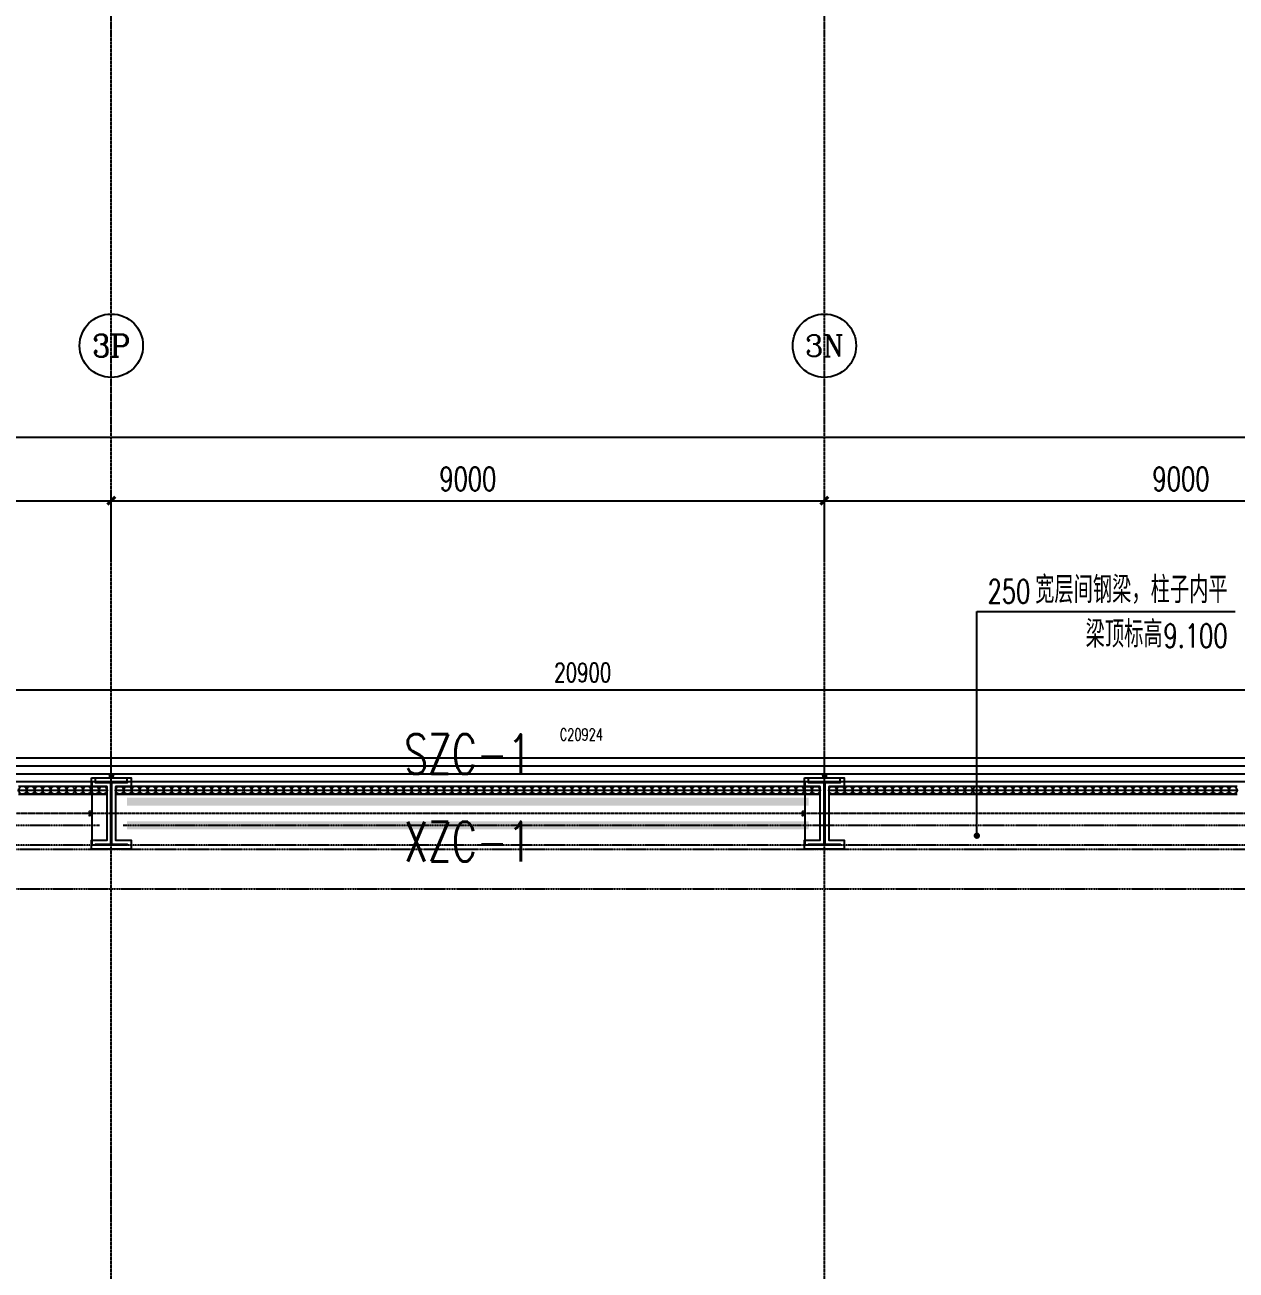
# Model space of a CAD drawing. Extents: x -954573 to 446329, y 489853 to 1226784.
# Drawn here: x -246945 to -231658, y 614957 to 630673 of the extents above; entities that cross this region are included whole.
import ezdxf
from ezdxf.enums import TextEntityAlignment as Align

# ---------------------------------------------------------------- set-up
doc = ezdxf.new("R2010")
doc.units = 0
doc.header["$LTSCALE"] = 10
doc.header["$MEASUREMENT"] = 0
for name, pattern in [('10平面$0$CENTER', [2, 1.25, -0.25, 0.25, -0.25]), ('10平面$0$DOTE', [2.42, 2, -0.2, 0.02, -0.2]), ('10平面$1$DASH', [0.35, 0.25, -0.1])]:
    doc.linetypes.add(name, pattern=pattern)
doc.layers.get('Defpoints').update_dxf_attribs({"color": 210})
for name, color, linetype in [('10平面$0$A-AXIS-D', 8, 'Continuous'), ('10平面$0$A-AXIS-DOTE', 8, '10平面$0$DOTE'), ('10平面$0$A-AXIS-DP', 8, 'Continuous'), ('10平面$0$A-AXIS-SYMB', 8, 'Continuous'), ('10平面$0$A-HATCH-2', 8, 'Continuous'), ('10平面$0$A-HRAIL', 8, 'Continuous'), ('10平面$0$A-SFCE', 8, 'Continuous'), ('10平面$0$A-WINDOW', 8, 'Continuous'), ('10平面$0$AS-COLN', 8, 'Continuous'), ('10平面$0$AS-WALL', 8, 'Continuous'), ('10平面$0$DIM_SYMB', 8, 'Continuous'), ('10平面$0$PUB_TEXT', 8, 'Continuous'), ('10平面$0$建-窗', 8, 'Continuous'), ('10平面$0$建-门窗编号', 8, 'Continuous'), ('A-LIN-V', 9, 'Continuous')]:
    doc.layers.add(name, color=color, linetype=linetype)
doc.layers.add('10平面$0$THIN', color=7, linetype='Continuous', lineweight=0)
doc.layers.add('10平面$0$柱间支撑', color=6, linetype='10平面$0$CENTER', lineweight=0)
doc.styles.add('10平面$0$_TCH_AXIS', font='COMPLEX', dxfattribs={"bigfont": 'GBCBIG'})
doc.styles.add('10平面$0$_TCH_DIM', font='SIMPLEX', dxfattribs={"bigfont": 'GBCBIG'})
doc.styles.add('10平面$0$_TCH_DIM_T3', font='SIMPLEX', dxfattribs={"width": 0.705882, "bigfont": 'GBCBIG'})
doc.styles.add('10平面$0$A-WIN-LABEL', font='SIMPLEX', dxfattribs={"bigfont": 'GBCBIG'})
doc.styles.add('10平面$0$TSSD_Rein', font='tj-romans1.shx', dxfattribs={"width": 0.7, "bigfont": 'tj-hztxt.shx'})
doc.dimstyles.new('10平面$0$_TCH_ARCH&&10', dxfattribs={"dimtxt": 29.75, "dimasz": 10, "dimexe": 10, "dimexo": 10, "dimgap": 12.625, "dimtad": 1, "dimdec": 0, "dimzin": 0, "dimdsep": 46, "dimtxsty": '10平面$0$_TCH_DIM_T3', "dimblk": '10平面$0$_ArchTick', "dimcen": 0.09, "dimclrt": 7, "dimazin": 2, "dimtfac": 1, "dimtdec": 0, "dimtix": 1, "dimtmove": 2, "dimatfit": 3, "dimfxl": 0, "dimtolj": 1, "dimtzin": 0, "dimarcsym": 0})
doc.dimstyles.new('10平面$0$_TCH_ARCH&&100', dxfattribs={"dimtxt": 297.5, "dimasz": 100, "dimexe": 100, "dimexo": 100, "dimgap": 126.25, "dimtad": 1, "dimdec": 0, "dimzin": 0, "dimdsep": 46, "dimtxsty": '10平面$0$_TCH_DIM_T3', "dimblk": '10平面$0$_ArchTick', "dimcen": 0.09, "dimclrt": 7, "dimazin": 2, "dimtfac": 1, "dimtdec": 0, "dimtix": 1, "dimtmove": 2, "dimatfit": 3, "dimfxl": 0, "dimtolj": 1, "dimtzin": 0, "dimarcsym": 0})
doc.dimstyles.new('10平面$0$_TCH_ARCH&&80', dxfattribs={"dimtxt": 238, "dimasz": 80, "dimexe": 80, "dimexo": 80, "dimgap": 101, "dimtad": 1, "dimdec": 0, "dimzin": 0, "dimdsep": 46, "dimtxsty": '10平面$0$_TCH_DIM_T3', "dimblk": '10平面$0$_ArchTick', "dimcen": 0.09, "dimclrt": 7, "dimazin": 2, "dimtfac": 1, "dimtdec": 0, "dimtix": 1, "dimtmove": 2, "dimatfit": 3, "dimfxl": 0, "dimtolj": 1, "dimtzin": 0, "dimarcsym": 0})

# ---------------------------------------------------------------- blocks, each defined once
blk = doc.blocks.new('10平面$0$_ArchTick')
at = {"color": 0, "linetype": 'ByBlock', "const_width": 0.4}
blk.add_lwpolyline([(-0.5, -0.5), (0.5, 0.5)], dxfattribs=at)
blk = doc.blocks.new('*D3096')
at = {"layer": '10平面$0$A-AXIS-D', "color": 0, "lineweight": -2}
for p, q in [((-34118, -180910), (-34118, -180052)), ((-25118, -180910), (-25118, -180052)), ((-34118, -180152), (-25118, -180152))]:
    blk.add_line(p, q, dxfattribs=at)
at = {"layer": 'Defpoints', "color": 0}
for p in [(-25118, -180152), (-34118, -181010), (-25118, -181010)]:
    blk.add_point(p, dxfattribs=at)
at = {"layer": '10平面$0$A-AXIS-D', "color": 0, "lineweight": -2, "xscale": 100, "yscale": 100, "zscale": 100, "rotation": 180}
blk.add_blockref('10平面$0$_ArchTick', (-34118, -180152), dxfattribs=at)
at = {"layer": '10平面$0$A-AXIS-D', "color": 0, "lineweight": -2, "xscale": 100, "yscale": 100, "zscale": 100}
blk.add_blockref('10平面$0$_ArchTick', (-25118, -180152), dxfattribs=at)
at = {"layer": '10平面$0$A-AXIS-D', "color": 7, "insert": (-29618, -179877), "char_height": 297.5, "attachment_point": 5, "style": '10平面$0$_TCH_DIM_T3'}
blk.add_mtext('\\A1;9000', dxfattribs=at)
blk = doc.blocks.new('*D3097')
at = {"layer": '10平面$0$A-AXIS-D', "color": 0, "lineweight": -2}
for p, q in [((-25118, -180910), (-25118, -180052)), ((-16118, -180910), (-16118, -180052)), ((-25118, -180152), (-16118, -180152))]:
    blk.add_line(p, q, dxfattribs=at)
at = {"layer": 'Defpoints', "color": 0}
for p in [(-16118, -180152), (-25118, -181010), (-16118, -181010)]:
    blk.add_point(p, dxfattribs=at)
at = {"layer": '10平面$0$A-AXIS-D', "color": 0, "lineweight": -2, "xscale": 100, "yscale": 100, "zscale": 100, "rotation": 180}
blk.add_blockref('10平面$0$_ArchTick', (-25118, -180152), dxfattribs=at)
at = {"layer": '10平面$0$A-AXIS-D', "color": 0, "lineweight": -2, "xscale": 100, "yscale": 100, "zscale": 100}
blk.add_blockref('10平面$0$_ArchTick', (-16118, -180152), dxfattribs=at)
at = {"layer": '10平面$0$A-AXIS-D', "color": 7, "insert": (-20618, -179877), "char_height": 297.5, "attachment_point": 5, "style": '10平面$0$_TCH_DIM_T3'}
blk.add_mtext('\\A1;9000', dxfattribs=at)
blk = doc.blocks.new('*D3098')
at = {"layer": '10平面$0$A-AXIS-D', "color": 0, "lineweight": -2}
for p, q in [((-16118, -180910), (-16118, -180052)), ((-7118, -180910), (-7118, -180052)), ((-16118, -180152), (-7118, -180152))]:
    blk.add_line(p, q, dxfattribs=at)
at = {"layer": 'Defpoints', "color": 0}
for p in [(-7118, -180152), (-16118, -181010), (-7118, -181010)]:
    blk.add_point(p, dxfattribs=at)
at = {"layer": '10平面$0$A-AXIS-D', "color": 0, "lineweight": -2, "xscale": 100, "yscale": 100, "zscale": 100, "rotation": 180}
blk.add_blockref('10平面$0$_ArchTick', (-16118, -180152), dxfattribs=at)
at = {"layer": '10平面$0$A-AXIS-D', "color": 0, "lineweight": -2, "xscale": 100, "yscale": 100, "zscale": 100}
blk.add_blockref('10平面$0$_ArchTick', (-7118, -180152), dxfattribs=at)
at = {"layer": '10平面$0$A-AXIS-D', "color": 7, "insert": (-11618, -179877), "char_height": 297.5, "attachment_point": 5, "style": '10平面$0$_TCH_DIM_T3'}
blk.add_mtext('\\A1;9000', dxfattribs=at)
blk = doc.blocks.new('*D3111')
at = {"layer": '10平面$0$A-AXIS-D', "color": 0, "lineweight": -2}
for p, q in [((-93018, -180810), (-93018, -179252)), ((92682, -180810), (92682, -179252)), ((-93018, -179352), (92682, -179352))]:
    blk.add_line(p, q, dxfattribs=at)
at = {"layer": 'Defpoints', "color": 0}
for p in [(92682, -179352), (-93018, -180910), (92682, -180910)]:
    blk.add_point(p, dxfattribs=at)
at = {"layer": '10平面$0$A-AXIS-D', "color": 0, "lineweight": -2, "xscale": 100, "yscale": 100, "zscale": 100, "rotation": 180}
blk.add_blockref('10平面$0$_ArchTick', (-93018, -179352), dxfattribs=at)
at = {"layer": '10平面$0$A-AXIS-D', "color": 0, "lineweight": -2, "xscale": 100, "yscale": 100, "zscale": 100}
blk.add_blockref('10平面$0$_ArchTick', (92682, -179352), dxfattribs=at)
at = {"layer": '10平面$0$A-AXIS-D', "color": 7, "insert": (-168, -179077), "char_height": 297.5, "attachment_point": 5, "style": '10平面$0$_TCH_DIM_T3'}
blk.add_mtext('\\A1;185700', dxfattribs=at)
blk = doc.blocks.new('10平面$0$3243243')
at = {"layer": '10平面$0$A-AXIS-SYMB'}
for p, q in [((-234930, 620440), (-234930, 623270)), ((-234930, 623270), (-231670, 623270))]:
    blk.add_line(p, q, dxfattribs=at)
at = {"layer": '10平面$0$A-AXIS-SYMB', "const_width": 40}
blk.add_lwpolyline([(-234930, 620420, 1), (-234930, 620460, 1)], format="xyb", close=True, dxfattribs=at)
at = {"layer": '10平面$0$A-SFCE', "color": 2, "linetype": '10平面$1$DASH'}
for p, q in [((-246004.2, 620570), (-254704.2, 620570)), ((-246004.2, 620320), (-254704.2, 620320))]:
    blk.add_line(p, q, dxfattribs=at)
at = {"layer": '10平面$0$A-SFCE', "linetype": '10平面$1$DASH'}
for p, q in [((-228004.2, 620570), (-245704.2, 620570)), ((-228004.2, 620320), (-245704.2, 620320))]:
    blk.add_line(p, q, dxfattribs=at)
at = {"layer": '10平面$0$PUB_TEXT', "style": '10平面$0$_TCH_DIM'}
for s, p in [('宽层间钢梁，柱子内平', (-234195.2, 623375)), ('梁顶标高', (-233558, 622815))]:
    blk.add_text(s, height=337.59, dxfattribs=at).set_placement(p)
at = {"layer": '10平面$0$PUB_TEXT', "style": '10平面$0$_TCH_DIM', "width": 0.705882}
for s, p in [('250', (-234795.2, 623375)), ('9.100', (-232575, 622815))]:
    blk.add_text(s, height=297.5, dxfattribs=at).set_placement(p)
blk = doc.blocks.new('10平面$0$4324324')
at = {"layer": '10平面$0$A-HATCH-2', "linetype": '10平面$1$DASH'}
for p, q in [((-294754.2, 620270), (-135554.2, 620270)), ((-294754.2, 619770), (-135554.2, 619770))]:
    blk.add_line(p, q, dxfattribs=at)
blk = doc.blocks.new('*D3408')
at = {"layer": '10平面$0$A-AXIS-DP', "color": 0, "lineweight": -2}
for p, q in [((-165054, 621030), (-165054, 621079)), ((-165054, 621069), (-164654, 621069)), ((-164654, 621030), (-164654, 621079))]:
    blk.add_line(p, q, dxfattribs=at)
at = {"layer": 'Defpoints', "color": 0}
for p in [(-164654, 621069), (-165054, 621020), (-164654, 621020)]:
    blk.add_point(p, dxfattribs=at)
at = {"layer": '10平面$0$A-AXIS-DP', "color": 0, "lineweight": -2, "xscale": 10, "yscale": 10, "zscale": 10, "rotation": 180}
blk.add_blockref('10平面$0$_ArchTick', (-165054, 621069), dxfattribs=at)
at = {"layer": '10平面$0$A-AXIS-DP', "color": 0, "lineweight": -2, "xscale": 10, "yscale": 10, "zscale": 10}
blk.add_blockref('10平面$0$_ArchTick', (-164654, 621069), dxfattribs=at)
at = {"layer": '10平面$0$A-AXIS-DP', "color": 7, "insert": (-164854, 621096), "char_height": 29.8, "attachment_point": 5, "style": '10平面$0$_TCH_DIM_T3'}
blk.add_mtext('\\A1;400', dxfattribs=at)
blk = doc.blocks.new('*D3409')
at = {"layer": '10平面$0$A-AXIS-DP', "color": 0, "lineweight": -2}
for p, q in [((-165064, 621020), (-165105, 621020)), ((-165095, 620220), (-165095, 621020)), ((-165064, 620220), (-165105, 620220))]:
    blk.add_line(p, q, dxfattribs=at)
at = {"layer": 'Defpoints', "color": 0}
for p in [(-165095, 621020), (-165054, 621020), (-165054, 620220)]:
    blk.add_point(p, dxfattribs=at)
at = {"layer": '10平面$0$A-AXIS-DP', "color": 0, "lineweight": -2, "xscale": 10, "yscale": 10, "zscale": 10}
for p, rotation in [((-165095, 621020), 90), ((-165095, 620220), 270)]:
    blk.add_blockref('10平面$0$_ArchTick', p, dxfattribs=dict(at, rotation=rotation))
at = {"layer": '10平面$0$A-AXIS-DP', "color": 7, "insert": (-165123, 620620), "char_height": 29.8, "attachment_point": 5, "rotation": 90, "style": '10平面$0$_TCH_DIM_T3'}
blk.add_mtext('\\A1;800', dxfattribs=at)
blk = doc.blocks.new('10平面$0$23124232432')
at = {"layer": '10平面$0$柱间支撑', "const_width": 100}
for points in [[(-237054, 620870), (-245654, 620870)], [(-237054, 620570), (-245654, 620570)]]:
    blk.add_lwpolyline(points, dxfattribs=at)
at = {"layer": '10平面$0$THIN', "style": '10平面$0$TSSD_Rein', "width": 0.7}
for s, p in [('SZC-1', (-241354, 621070)), ('XZC-1', (-241354, 619966))]:
    blk.add_text(s, height=500, dxfattribs=at).set_placement(p, align=Align.BOTTOM_CENTER)
blk = doc.blocks.new('10平面$0$99平面图例外参$0$$LinePat$圆环')
for points in [[(0, 150), (300, 150)], [(0, 0), (300, 0)], [(0, -150), (300, -150)]]:
    blk.add_lwpolyline(points)
at = {"color": 0}
blk.add_circle((150, 0), 150, dxfattribs=at)
blk = doc.blocks.new('10平面$0$34242343243')
at = {"layer": '10平面$0$A-HRAIL', "yscale": 0.3333333333333333, "zscale": 0.3333333333333333}
for p, xscale, rotation in [((-247025, 621014), 0.3384127419231498, 2.033568827363012e-10), ((-246923, 621014), 0.3384127419231498, 2.033568827363012e-10), ((-246822, 621014), 0.3384127419231498, 2.033568827363012e-10), ((-246720, 621014), 0.3384127419231498, 2.033568827363012e-10), ((-246619, 621014), 0.3384127419231498, 2.033568827363012e-10), ((-246517, 621014), 0.3384127419231498, 2.033568827363012e-10), ((-246416, 621014), 0.3384127419231498, 2.033568827363012e-10), ((-246314, 621014), 0.3384127419231498, 2.033568827363012e-10), ((-246213, 621014), 0.3384127419231498, 2.033568827363012e-10), ((-246111, 621014), 0.3384127419231498, 2.033568827363012e-10), ((-246010, 621014), 0.3384127419231498, 2.033568827363012e-10), ((-245800, 621014), 0.3368181818181818, 2.032837260091426e-10), ((-245699, 621014), 0.3368181818181818, 2.032837260091426e-10), ((-245598, 621014), 0.3368181818181818, 2.032837260091426e-10), ((-245497, 621014), 0.3368181818181818, 2.032837260091426e-10), ((-245396, 621014), 0.3368181818181818, 2.032837260091426e-10), ((-245295, 621014), 0.3368181818181818, 2.032837260091426e-10), ((-245194, 621014), 0.3368181818181818, 2.032837260091426e-10), ((-245093, 621014), 0.3368181818181818, 2.032837260091426e-10), ((-244992, 621014), 0.3368181818181818, 2.032837260091426e-10), ((-244891, 621014), 0.3368181818181818, 2.032837260091426e-10), ((-244790, 621014), 0.3368181818181818, 2.032837260091426e-10), ((-244689, 621014), 0.3368181818181818, 2.032837260091426e-10), ((-244588, 621014), 0.3368181818181818, 2.032837260091426e-10), ((-244487, 621014), 0.3368181818181818, 2.032837260091426e-10), ((-244386, 621014), 0.3368181818181818, 2.032837260091426e-10), ((-244285, 621014), 0.3368181818181818, 2.032837260091426e-10), ((-244183, 621014), 0.3368181818181818, 2.032837260091426e-10), ((-244082, 621014), 0.3368181818181818, 2.032837260091426e-10), ((-243981, 621014), 0.3368181818181818, 2.032837260091426e-10), ((-243880, 621014), 0.3368181818181818, 2.032837260091426e-10), ((-243779, 621014), 0.3368181818181818, 2.032837260091426e-10), ((-243678, 621014), 0.3368181818181818, 2.032837260091426e-10), ((-243577, 621014), 0.3368181818181818, 2.032837260091426e-10), ((-243476, 621014), 0.3368181818181818, 2.032837260091426e-10), ((-243375, 621014), 0.3368181818181818, 2.032837260091426e-10), ((-243274, 621014), 0.3368181818181818, 2.032837260091426e-10), ((-243173, 621014), 0.3368181818181818, 2.032837260091426e-10), ((-243072, 621014), 0.3368181818181818, 2.032837260091426e-10), ((-242971, 621014), 0.3368181818181818, 2.032837260091426e-10), ((-242870, 621014), 0.3368181818181818, 2.032837260091426e-10), ((-242769, 621014), 0.3368181818181818, 2.032837260091426e-10), ((-242668, 621014), 0.3368181818181818, 2.032837260091426e-10), ((-242567, 621014), 0.3368181818181818, 2.032837260091426e-10), ((-242466, 621014), 0.3368181818181818, 2.032837260091426e-10), ((-242365, 621014), 0.3368181818181818, 2.032837260091426e-10), ((-242264, 621014), 0.3368181818181818, 2.032837260091426e-10), ((-242163, 621014), 0.3368181818181818, 2.032837260091426e-10), ((-242062, 621014), 0.3368181818181818, 2.032837260091426e-10), ((-241960, 621014), 0.3368181818181818, 2.032837260091426e-10), ((-241859, 621014), 0.3368181818181818, 2.032837260091426e-10), ((-241758, 621014), 0.3368181818181818, 2.032837260091426e-10), ((-241657, 621014), 0.3368181818181818, 2.032837260091426e-10), ((-241556, 621014), 0.3368181818181818, 2.032837260091426e-10), ((-241455, 621014), 0.3368181818181818, 2.032837260091426e-10), ((-241354, 621014), 0.3368181818181818, 2.032837260091426e-10), ((-241253, 621014), 0.3368181818181818, 2.032837260091426e-10), ((-241152, 621014), 0.3368181818181818, 2.032837260091426e-10), ((-241051, 621014), 0.3368181818181818, 2.032837260091426e-10), ((-240950, 621014), 0.3368181818181818, 2.032837260091426e-10), ((-240849, 621014), 0.3368181818181818, 2.032837260091426e-10), ((-240748, 621014), 0.3368181818181818, 2.032837260091426e-10), ((-240647, 621014), 0.3368181818181818, 2.032837260091426e-10), ((-240546, 621014), 0.3368181818181818, 2.032837260091426e-10), ((-240445, 621014), 0.3368181818181818, 2.032837260091426e-10), ((-240344, 621014), 0.3368181818181818, 2.032837260091426e-10), ((-240243, 621014), 0.3368181818181818, 2.032837260091426e-10), ((-240142, 621014), 0.3368181818181818, 2.032837260091426e-10), ((-240041, 621014), 0.3368181818181818, 2.032837260091426e-10), ((-239940, 621014), 0.3368181818181818, 2.032837260091426e-10), ((-239839, 621014), 0.3368181818181818, 2.032837260091426e-10), ((-239737, 621014), 0.3368181818181818, 2.032837260091426e-10), ((-239636, 621014), 0.3368181818181818, 2.032837260091426e-10), ((-239535, 621014), 0.3368181818181818, 2.032837260091426e-10), ((-239434, 621014), 0.3368181818181818, 2.032837260091426e-10), ((-239333, 621014), 0.3368181818181818, 2.032837260091426e-10), ((-239232, 621014), 0.3368181818181818, 2.032837260091426e-10), ((-239131, 621014), 0.3368181818181818, 2.032837260091426e-10), ((-239030, 621014), 0.3368181818181818, 2.032837260091426e-10), ((-238929, 621014), 0.3368181818181818, 2.032837260091426e-10), ((-238828, 621014), 0.3368181818181818, 2.032837260091426e-10), ((-238727, 621014), 0.3368181818181818, 2.032837260091426e-10), ((-238626, 621014), 0.3368181818181818, 2.032837260091426e-10), ((-238525, 621014), 0.3368181818181818, 2.032837260091426e-10), ((-238424, 621014), 0.3368181818181818, 2.032837260091426e-10), ((-238323, 621014), 0.3368181818181818, 2.032837260091426e-10), ((-238222, 621014), 0.3368181818181818, 2.032837260091426e-10), ((-238121, 621014), 0.3368181818181818, 2.032837260091426e-10), ((-238020, 621014), 0.3368181818181818, 2.032837260091426e-10), ((-237919, 621014), 0.3368181818181818, 2.032837260091426e-10), ((-237818, 621014), 0.3368181818181818, 2.032837260091426e-10), ((-237717, 621014), 0.3368181818181818, 2.032837260091426e-10), ((-237616, 621014), 0.3368181818181818, 2.032837260091426e-10), ((-237514, 621014), 0.3368181818181818, 2.032837260091426e-10), ((-237413, 621014), 0.3368181818181818, 2.032837260091426e-10), ((-237312, 621014), 0.3368181818181818, 2.032837260091426e-10), ((-237211, 621014), 0.3368181818181818, 2.032837260091426e-10), ((-237110, 621014), 0.3368181818181818, 2.032837260091426e-10), ((-237009, 621014), 0.3368181818181818, 2.032837260091426e-10), ((-236800, 621014), 0.3368181818181785, 2.040338504593629e-10), ((-236699, 621014), 0.3368181818181785, 2.040338504593629e-10), ((-236598, 621014), 0.3368181818181785, 2.040338504593629e-10), ((-236497, 621014), 0.3368181818181785, 2.040338504593629e-10), ((-236396, 621014), 0.3368181818181785, 2.040338504593629e-10), ((-236295, 621014), 0.3368181818181785, 2.040338504593629e-10), ((-236194, 621014), 0.3368181818181785, 2.040338504593629e-10), ((-236093, 621014), 0.3368181818181785, 2.040338504593629e-10), ((-235992, 621014), 0.3368181818181785, 2.040338504593629e-10), ((-235891, 621014), 0.3368181818181785, 2.040338504593629e-10), ((-235790, 621014), 0.3368181818181785, 2.040338504593629e-10), ((-235689, 621014), 0.3368181818181785, 2.040338504593629e-10), ((-235588, 621014), 0.3368181818181785, 2.040338504593629e-10), ((-235487, 621014), 0.3368181818181785, 2.040338504593629e-10), ((-235386, 621014), 0.3368181818181785, 2.040338504593629e-10), ((-235285, 621014), 0.3368181818181785, 2.040338504593629e-10), ((-235183, 621014), 0.3368181818181785, 2.040338504593629e-10), ((-235082, 621014), 0.3368181818181785, 2.040338504593629e-10), ((-234981, 621014), 0.3368181818181785, 2.040338504593629e-10), ((-234880, 621014), 0.3368181818181785, 2.040338504593629e-10), ((-234779, 621014), 0.3368181818181785, 2.040338504593629e-10), ((-234678, 621014), 0.3368181818181785, 2.040338504593629e-10), ((-234577, 621014), 0.3368181818181785, 2.040338504593629e-10), ((-234476, 621014), 0.3368181818181785, 2.040338504593629e-10), ((-234375, 621014), 0.3368181818181785, 2.040338504593629e-10), ((-234274, 621014), 0.3368181818181785, 2.040338504593629e-10), ((-234173, 621014), 0.3368181818181785, 2.040338504593629e-10), ((-234072, 621014), 0.3368181818181785, 2.040338504593629e-10), ((-233971, 621014), 0.3368181818181785, 2.040338504593629e-10), ((-233870, 621014), 0.3368181818181785, 2.040338504593629e-10), ((-233769, 621014), 0.3368181818181785, 2.040338504593629e-10), ((-233668, 621014), 0.3368181818181785, 2.040338504593629e-10), ((-233567, 621014), 0.3368181818181785, 2.040338504593629e-10), ((-233466, 621014), 0.3368181818181785, 2.040338504593629e-10), ((-233365, 621014), 0.3368181818181785, 2.040338504593629e-10), ((-233264, 621014), 0.3368181818181785, 2.040338504593629e-10), ((-233163, 621014), 0.3368181818181785, 2.040338504593629e-10), ((-233062, 621014), 0.3368181818181785, 2.040338504593629e-10), ((-232960, 621014), 0.3368181818181785, 2.040338504593629e-10), ((-232859, 621014), 0.3368181818181785, 2.040338504593629e-10), ((-232758, 621014), 0.3368181818181785, 2.040338504593629e-10), ((-232657, 621014), 0.3368181818181785, 2.040338504593629e-10), ((-232556, 621014), 0.3368181818181785, 2.040338504593629e-10), ((-232455, 621014), 0.3368181818181785, 2.040338504593629e-10), ((-232354, 621014), 0.3368181818181785, 2.040338504593629e-10), ((-232253, 621014), 0.3368181818181785, 2.040338504593629e-10), ((-232152, 621014), 0.3368181818181785, 2.040338504593629e-10), ((-232051, 621014), 0.3368181818181785, 2.040338504593629e-10), ((-231950, 621014), 0.3368181818181785, 2.040338504593629e-10), ((-231849, 621014), 0.3368181818181785, 2.040338504593629e-10), ((-231748, 621014), 0.3368181818181785, 2.040338504593629e-10)]:
    blk.add_blockref('10平面$0$99平面图例外参$0$$LinePat$圆环', p, dxfattribs=dict(at, xscale=xscale, rotation=rotation))
blk = doc.blocks.new('*D4056')
at = {"layer": '10平面$0$A-AXIS-DP', "color": 0, "lineweight": -2}
for p, q in [((-250354, 621810), (-250354, 622360)), ((-229454, 621810), (-229454, 622360)), ((-250354, 622280), (-229454, 622280))]:
    blk.add_line(p, q, dxfattribs=at)
at = {"layer": 'Defpoints', "color": 0}
for p in [(-229454, 622280), (-250354, 621730), (-229454, 621730)]:
    blk.add_point(p, dxfattribs=at)
at = {"layer": '10平面$0$A-AXIS-DP', "color": 0, "lineweight": -2, "xscale": 80, "yscale": 80, "zscale": 80, "rotation": 180}
blk.add_blockref('10平面$0$_ArchTick', (-250354, 622280), dxfattribs=at)
at = {"layer": '10平面$0$A-AXIS-DP', "color": 0, "lineweight": -2, "xscale": 80, "yscale": 80, "zscale": 80}
blk.add_blockref('10平面$0$_ArchTick', (-229454, 622280), dxfattribs=at)
at = {"layer": '10平面$0$A-AXIS-DP', "color": 7, "insert": (-239904, 622500), "char_height": 238, "attachment_point": 5, "style": '10平面$0$_TCH_DIM_T3'}
blk.add_mtext('\\A1;20900', dxfattribs=at)
blk = doc.blocks.new('10平面$0$WINDOW2DLIB$DYNSTYLE$00000005')
at = {"color": 0}
for points in [[(-0.5, 0.5), (-0.5, -0.5)], [(-0.5, 0.5), (0.5, 0.5)], [(0.5, -0.5), (0.5, 0.5)], [(0.5, 0.16667), (-0.5, 0.16667)], [(0.5, -0.16667), (-0.5, -0.16667)], [(-0.5, -0.5), (0.5, -0.5)]]:
    blk.add_lwpolyline(points, dxfattribs=at)
blk = doc.blocks.new('10平面$0$dote')
at = {"layer": '10平面$0$A-AXIS-D'}
for centre in [(-25117.8, -178196), (-16117.8, -178196)]:
    blk.add_circle(centre, 400, dxfattribs=at)
at = {"layer": '10平面$0$A-AXIS-DOTE', "ltscale": 2}
for p, q in [((-25117.8, -264080), (-25117.8, -167560.7)), ((-16117.8, -264080), (-16117.8, -167560.7)), ((98696.4, -184100), (-97273.6, -184100))]:
    blk.add_line(p, q, dxfattribs=at)
at = {"layer": '10平面$0$PUB_TEXT', "style": '10平面$0$_TCH_AXIS'}
for s, height, p, p2 in [('3P', 282.17, (-25359.7, -178337.1), (-24875.9, -178337.1)), ('3N', 270.86, (-16362.9, -178331.5), (-15872.7, -178331.5))]:
    blk.add_text(s, height=height, dxfattribs=at).set_placement(p, p2, align=Align.FIT)
at = {"layer": '10平面$0$A-AXIS-D'}
for base, p1, p2, picture, middle in [((92682.2, -179352.2), (-93017.8, -180910.2), (92682.2, -180910.2), '*D3111', (-167.8, -179077.2)), ((-25117.8, -180152.2), (-34117.8, -181010.2), (-25117.8, -181010.2), '*D3096', (-29617.8, -179877.2)), ((-16117.8, -180152.2), (-25117.8, -181010.2), (-16117.8, -181010.2), '*D3097', (-20617.8, -179877.2)), ((-7117.8, -180152.2), (-16117.8, -181010.2), (-7117.8, -181010.2), '*D3098', (-11617.8, -179877.2))]:
    dim = blk.add_linear_dim(base=base, p1=p1, p2=p2, angle=0, dimstyle='10平面$0$_TCH_ARCH&&100', override={"dimgap": 0}, dxfattribs=at)
    dim.commit()
    dim.dimension.update_dxf_attribs({"geometry": picture, "text_midpoint": middle, "dimtype": 129})
blk = doc.blocks.new('10平面$0$w42343243')
at = {"layer": '10平面$0$A-HATCH-2'}
blk.add_lwpolyline([(-165104.2, 621070), (-164604.2, 621070), (-164604.2, 620958), (-164800.2, 620958), (-164800.2, 620282), (-164604.2, 620282), (-164604.2, 620170), (-165104.2, 620170), (-165104.2, 620282), (-164908.2, 620282), (-164908.2, 620958), (-165104.2, 620958)], close=True, dxfattribs=at)
at = {"layer": '10平面$0$AS-COLN', "color": 3}
blk.add_lwpolyline([(-165054.2, 621020), (-164654.2, 621020), (-164654.2, 621008), (-164850.2, 621008), (-164850.2, 620232), (-164654.2, 620232), (-164654.2, 620220), (-165054.2, 620220), (-165054.2, 620232), (-164858.2, 620232), (-164858.2, 621008), (-165054.2, 621008)], close=True, dxfattribs=at)
at = {"layer": '10平面$0$A-AXIS-DP'}
for p1, p2, distance, picture, middle in [((-165054.2, 621020), (-164654.2, 621020), 48.8, '*D3408', (-164854.2, 621096.2)), ((-165054.2, 620220), (-165054.2, 621020), 41.2, '*D3409', (-165122.9, 620620))]:
    dim = blk.add_aligned_dim(p1=p1, p2=p2, distance=distance, dimstyle='10平面$0$_TCH_ARCH&&10', dxfattribs=at)
    dim.commit()
    dim.dimension.update_dxf_attribs({"geometry": picture, "text_midpoint": middle})
blk = doc.blocks.new('10平面$0$42343')
at = {"layer": '10平面$0$A-WINDOW'}
for p in [(-81000, 100), (-72000, 100)]:
    blk.add_blockref('10平面$0$w42343243', p, dxfattribs=at)
blk = doc.blocks.new('10平面')
at = {"layer": '10平面$0$A-AXIS-DP'}
blk.add_blockref('10平面$0$3243243', (0, 0), dxfattribs=at)
at = {"layer": '10平面$0$A-WINDOW'}
for name in ['10平面$0$42343', '10平面$0$4324324']:
    blk.add_blockref(name, (0, 0), dxfattribs=at)
at = {"layer": '10平面$0$AS-WALL'}
blk.add_blockref('10平面$0$dote', (-220736.4, 804820), dxfattribs=at)
at = {"layer": '10平面$0$DIM_SYMB'}
blk.add_blockref('10平面$0$34242343243', (0, 0), dxfattribs=at)
at = {"layer": '10平面$0$建-窗'}
ref = blk.add_blockref('10平面$0$WINDOW2DLIB$DYNSTYLE$00000005', (-239904.2, 621269.9), dxfattribs=dict(at, xscale=-20900, yscale=-300, zscale=300, rotation=359.9999999994902))
ref.add_attrib('A', 'C20924', (-240194.2, 621642.8), dxfattribs={"layer": '10平面$0$建-门窗编号', "height": 148.75, "style": '10平面$0$A-WIN-LABEL', "width": 0.705882})
at = {"layer": '10平面$0$柱间支撑'}
blk.add_blockref('10平面$0$23124232432', (0, 0), dxfattribs=at)
at = {"layer": '10平面$0$A-AXIS-DP'}
dim = blk.add_aligned_dim(p1=(-250354.2, 621729.9), p2=(-229454.2, 621729.9), distance=550, dimstyle='10平面$0$_TCH_ARCH&&80', dxfattribs=at)
dim.commit()
dim.dimension.update_dxf_attribs({"geometry": '*D4056', "text_midpoint": (-239904.2, 622499.9)})

msp = doc.modelspace()

# ---------------------------------------------------------------- block references
at = {"layer": 'A-LIN-V'}
msp.add_blockref('10平面', (0, 0), dxfattribs=at)

doc.saveas('drawing.dxf')
